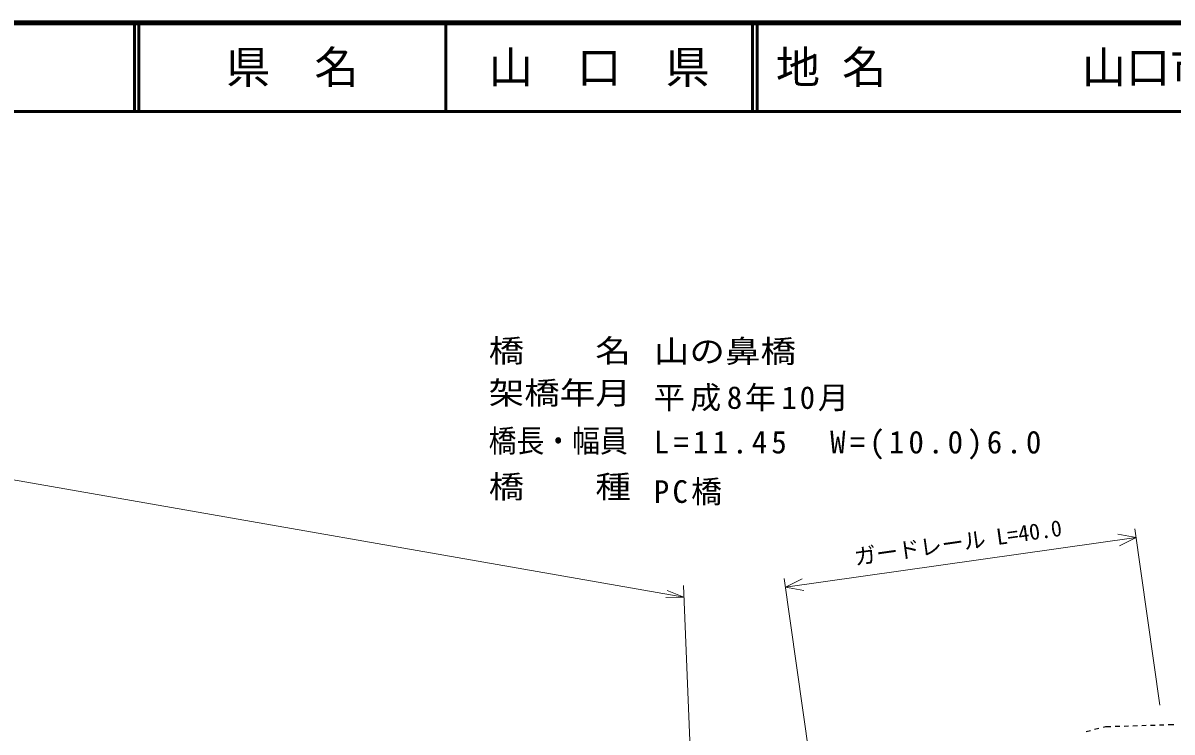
# Model space of a CAD drawing. Units: millimetres, scale not verified. Extents: x 40000 to 680000, y 20000 to 380000.
# Drawn here: x 285130 to 415235, y 299778 to 380000 of the extents above; entities that cross this region are included whole.
import ezdxf
from ezdxf.enums import TextEntityAlignment as Align

# ---------------------------------------------------------------- set-up
doc = ezdxf.new("R2010")
doc.units = ezdxf.units.MM
doc.header["$LTSCALE"] = 1000
for name, color, linetype, lineweight in [('M-BGD', 7, 'Continuous', 25), ('M-STR-HTXT', 7, 'Continuous', 13), ('M-TTL', 2, 'Continuous', 140), ('M-TTL-LINE', 7, 'Continuous', 50)]:
    doc.layers.add(name, color=color, linetype=linetype, lineweight=lineweight)
doc.layers.add('M-TTL-TXT', color=7, linetype='Continuous')
doc.styles.add('ＭＳ ゴシック', font='')
doc.styles.get('ＭＳ ゴシック').set_extended_font_data('MS Gothic')

msp = doc.modelspace()

# ---------------------------------------------------------------- linework, layer by layer
at = {"layer": 'M-BGD'}
for p, q in [((414312, 300560), (413812, 300544)), ((415437, 300596), (414811, 300576)), ((405986, 299927), (405501, 299808)), ((406957, 300166), (406472, 300047)), ((407689, 300347), (407443, 300286)), ((408315, 300367), (407689, 300347)), ((409314, 300399), (408814, 300383)), ((410314, 300431), (409814, 300415)), ((411313, 300463), (410813, 300447)), ((412313, 300496), (411813, 300480)), ((413312, 300528), (412812, 300512))]:
    msp.add_line(p, q, dxfattribs=at)
at = {"layer": 'M-STR-HTXT'}
for p, q in [((140229, 353418), (359961, 315041)), ((413859, 302804), (411029, 322785)), ((371464, 316171), (411169, 321795)), ((411169, 321795), (409095, 322175)), ((411169, 321795), (409282, 320855)), ((361242, 283411), (359908, 316353)), ((374154, 297180), (371324, 317161)), ((371464, 316171), (373351, 317112)), ((371464, 316171), (373538, 315792)), ((359961, 315041), (357922, 314991)), ((359961, 315041), (358060, 315779))]:
    msp.add_line(p, q, dxfattribs=at)
at = {"layer": 'M-TTL'}
msp.add_line((680000, 380000), (40000, 380000), dxfattribs=at)
at = {"layer": 'M-TTL-LINE'}
for p, q in [((297750, 380000), (297750, 370000)), ((298250, 380000), (298250, 370000)), ((333000, 380000), (333000, 370000)), ((367750, 380000), (367750, 370000)), ((368250, 380000), (368250, 370000)), ((40000, 370000), (680000, 370000))]:
    msp.add_line(p, q, dxfattribs=at)

# ---------------------------------------------------------------- texts
at = {"layer": 'M-STR-HTXT', "style": 'ＭＳ ゴシック'}
for s, width, p in [('橋\u3000\u3000名', 1.15, (337860, 340863)), ('山の鼻橋', 1.15, (356562, 340804)), ('架橋年月', 1.15, (337860, 336096)), ('橋長・幅員', 0.9, (337860, 330671)), ('橋\u3000\u3000種', 1.15, (337860, 325480))]:
    msp.add_text(s, height=2566, dxfattribs=dict(at, width=width)).set_placement(p, align=Align.BOTTOM_LEFT)
msp.add_text('ガードレール L=40.0', height=1833, rotation=8.062, dxfattribs=at).set_placement((391204, 319775), align=Align.BOTTOM_CENTER)
at = {"layer": 'M-STR-HTXT', "char_height": 2566, "attachment_point": 7, "style": 'ＭＳ ゴシック'}
for s, insert in [('\\T1.18;平成8年10月', (356562, 336036)), ('\\T1.27;L=11.45\u3000W=(10.0)6.0', (356562, 330612)), ('\\T1.21;PC橋', (356562, 325421))]:
    msp.add_mtext(s, dxfattribs=dict(at, insert=insert))
at = {"layer": 'M-TTL-TXT', "style": 'ＭＳ ゴシック'}
for s, p in [('県\u3000名', (315625, 375000)), ('山\u3000口\u3000県', (350375, 375000))]:
    msp.add_text(s, height=3666, dxfattribs=at).set_placement(p, align=Align.MIDDLE_CENTER)
for s, p in [('地 名', (370380, 375000)), ('山口市仁保下郷', (405024, 375000))]:
    msp.add_text(s, height=3666, dxfattribs=at).set_placement(p, align=Align.MIDDLE_LEFT)

doc.saveas('drawing.dxf')
